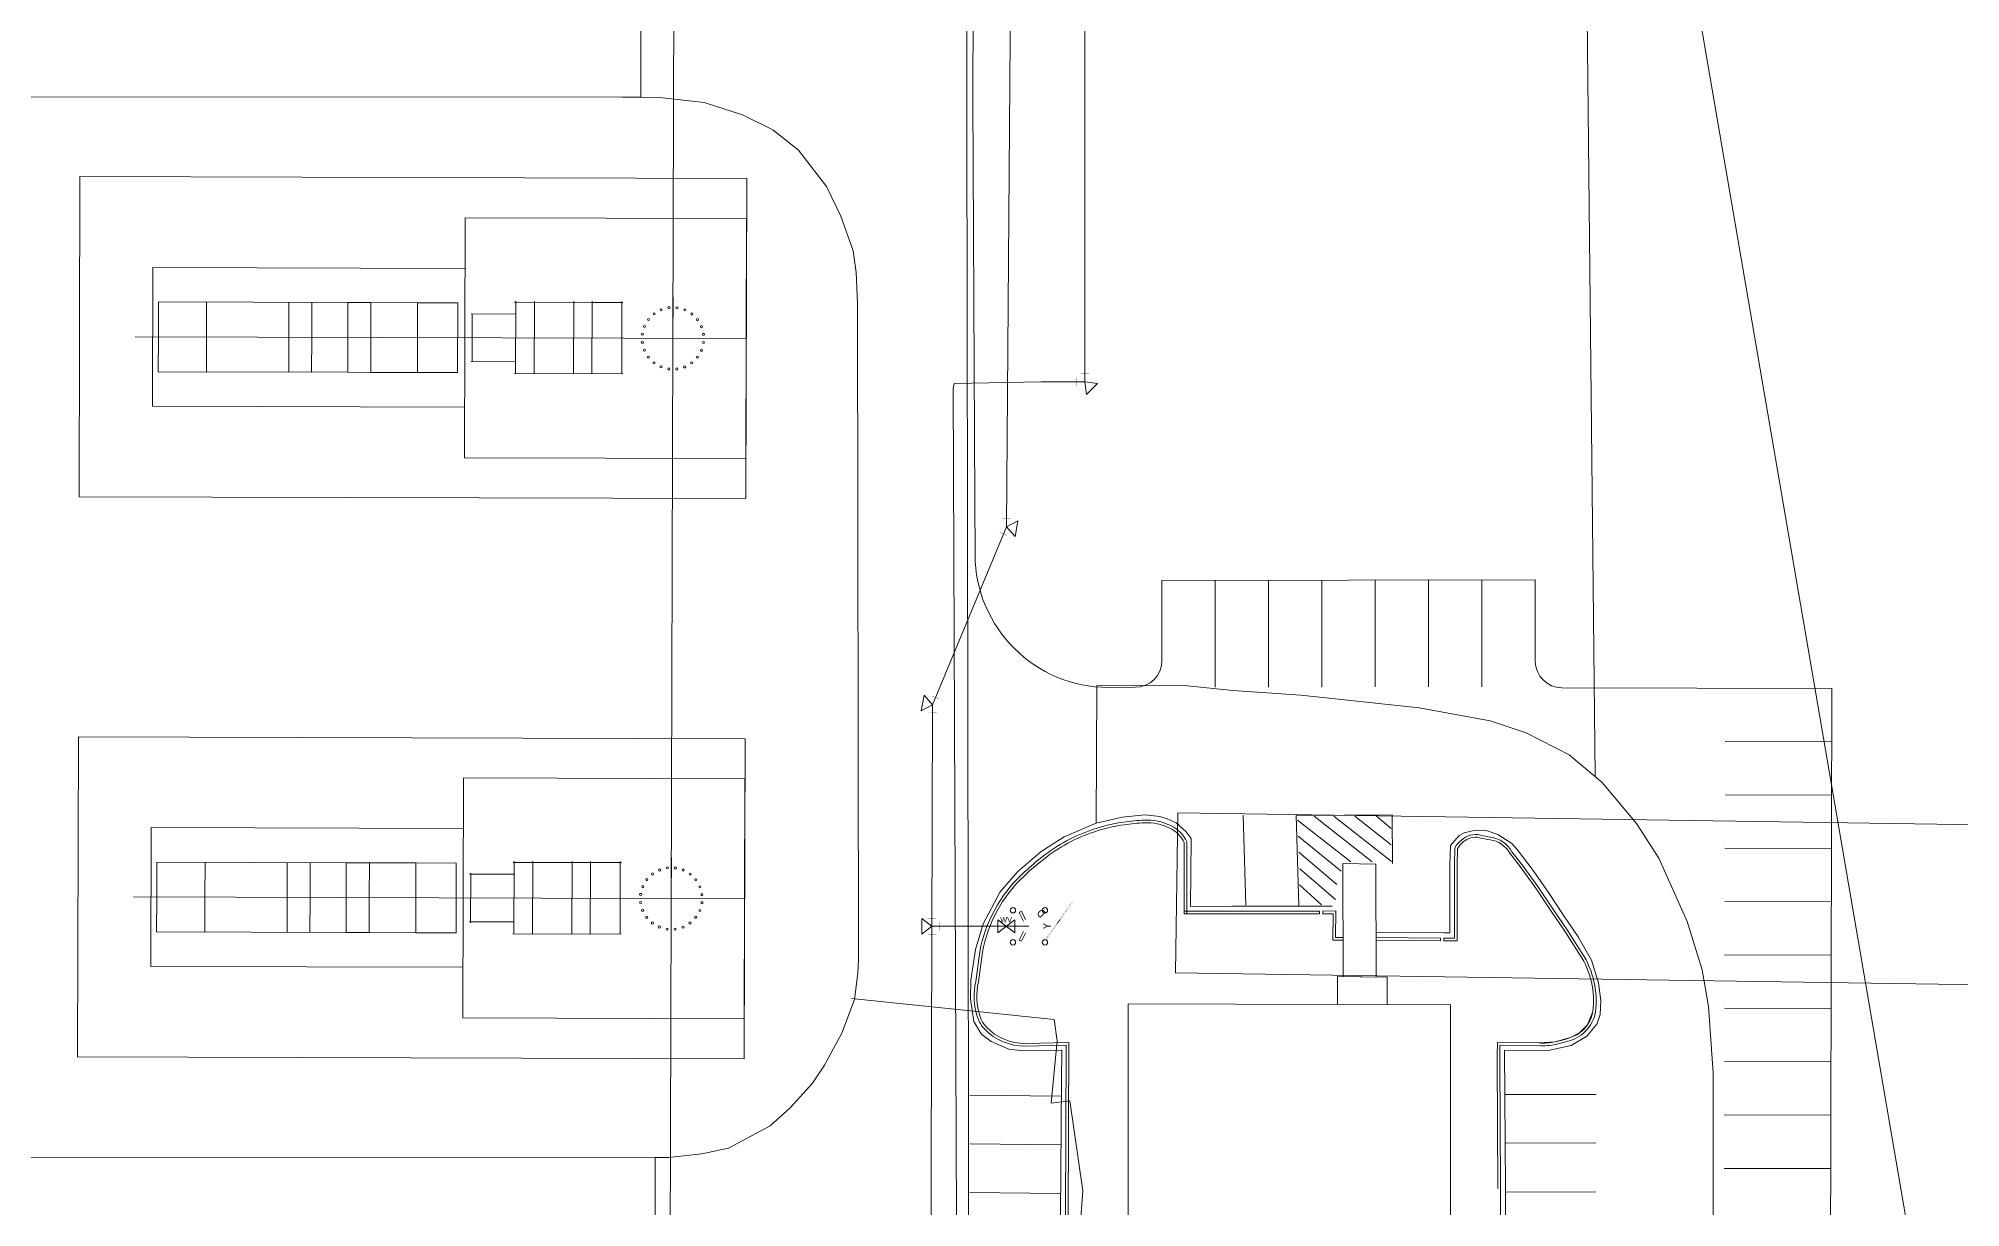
# Model space of a CAD drawing. Header units: feet. Extents: x 2383389 to 2386040, y 1992760 to 1995674.
# Drawn here: x 2384320.1 to 2384680.4, y 1994433 to 1994652.1 of the extents above; entities that cross this region are included whole.
import ezdxf
from ezdxf.enums import TextEntityAlignment as Align
from ezdxf.lldxf.tags import DXFTag

# ---------------------------------------------------------------- set-up
doc = ezdxf.new("R2010")
doc.units = ezdxf.units.FT
doc.header["$MEASUREMENT"] = 0
doc.layers.get('0').update_dxf_attribs({"lineweight": 15})
doc.layers.add('0 Construction Lines', color=8, linetype='Continuous', transparency=0.5)
doc.layers.add('0 Feature Lines', color=90, linetype='Continuous')
doc.layers.add('CJ-TOPO-CONC', color=50, linetype='Continuous')
for name, color, linetype, lineweight, true_color in [('C-ANNO-PATT-ASPH', 1, 'Continuous', 0, 0xff0000), ('C-PRKG-CURB-FACE', 2, 'Continuous', 0, 0xffff00), ('C-PRKG-STRP', 7, 'Continuous', 0, 0xadadad), ('C-SSWR-PIPE-12IN', 7, "UT-SWR12''", 0, 0x3f7f00), ('C-WATR-PIPE-02IN', 150, "UT-WATER2''", 0, 0x007fff), ('C-WATR-PIPE-10IN', 150, "UT-WATER10''", 0, 0x007fff), ('JM-ROAD', 5, 'Continuous', 0, 0x0000ff), ('V-BLDG', 1, 'DASHED8', 0, 0xff0000), ('V-BLDG-OVHD', 1, 'DASHED8', 0, 0xff0000), ('V-ESMT-UTIL', 1, 'DASHED8', 0, 0xff0000), ('V-PRKG-ASPH', 2, 'DASHED4', 0, 0xffff00), ('V-PRKG-CONC', 1, 'DASHED4', 0, 0xff0000), ('V-PRKG-CURB-BACK', 7, 'DASHED4', 0, 0xadadad), ('V-PRKG-CURB-FACE', 1, 'DASHED4', 0, 0xff0000), ('V-PRKG-CURB-GUTT', 7, 'DASHED4', 0, 0xadadad), ('V-PRKG-GRVL', 7, 'DASHED4', 0, 0xadadad), ('V-PRKG-STRP', 7, 'DASHED4', 0, 0xadadad), ('VG-NGAS-PIPE', 2, 'UT-GAS-X', 0, 0xffff00)]:
    doc.layers.add(name, color=color, linetype=linetype, lineweight=lineweight, true_color=true_color)
for name, color, linetype, lineweight in [('C-FIRE-PIPE-12IN', 140, "UT-FIRE12''", 0), ('C-FIRE-STRC', 140, 'Continuous', 0), ('VG-WATR-PIPE-10IN', 140, 'UT-WATR-X', 0)]:
    doc.layers.add(name, color=color, linetype=linetype, lineweight=lineweight)
doc.styles.add('_sys_ls_Arial Narrow', font='ARIALN.TTF', dxfattribs={"height": 1})
doc.styles.add('PFI_100', font='ARIALN.TTF', dxfattribs={"height": 0.03048})
tags = doc.linetypes.add('DASHED4', pattern=[0.1875, 0.125, -0.0625]).pattern_tags.tags
tags[6:7] = [DXFTag(74, 4), DXFTag(75, 0), DXFTag(340, '0'), DXFTag(46, 0.03937), DXFTag(50, 0.0), DXFTag(44, 0.0), DXFTag(45, 0.0)]
tags[4:5] = [DXFTag(74, 4), DXFTag(75, 0), DXFTag(340, '0'), DXFTag(46, 0.03937), DXFTag(50, 0.0), DXFTag(44, 0.0), DXFTag(45, 0.0)]
tags = doc.linetypes.add('DASHED8', pattern=[0.09375, 0.0625, -0.03125]).pattern_tags.tags
tags[6:7] = [DXFTag(74, 4), DXFTag(75, 0), DXFTag(340, '0'), DXFTag(46, 0.03937), DXFTag(50, 0.0), DXFTag(44, 0.0), DXFTag(45, 0.0)]
tags[4:5] = [DXFTag(74, 4), DXFTag(75, 0), DXFTag(340, '0'), DXFTag(46, 0.03937), DXFTag(50, 0.0), DXFTag(44, 0.0), DXFTag(45, 0.0)]
tags = doc.linetypes.add("UT-FIRE12''", pattern='A,1.25,-0.05,["12\'\'F",_sys_ls_Arial Narrow,S=0.1,R=0,X=-0.05,Y=-0.04],-0.2', length=1.5).pattern_tags.tags
tags[15:16] = [DXFTag(74, 4), DXFTag(75, 0), DXFTag(340, '0'), DXFTag(46, 0.03937), DXFTag(50, 0.0), DXFTag(44, 0.0), DXFTag(45, 0.0)]
tags[4:5] = [DXFTag(74, 4), DXFTag(75, 0), DXFTag(340, '0'), DXFTag(46, 0.03937), DXFTag(50, 0.0), DXFTag(44, 0.0), DXFTag(45, 0.0)]
tags = doc.linetypes.add('UT-GAS-X', pattern='A,0.125,-0.0625,0.125,-0.0625,0.125,-0.0625,0.125,-0.0625,0.125,-0.0625,["G",_sys_ls_Arial Narrow,S=0.1,R=0,X=0,Y=-0.04],-0.15', length=1.0875).pattern_tags.tags
tags[31:32] = [DXFTag(74, 4), DXFTag(75, 0), DXFTag(340, '0'), DXFTag(46, 0.03937), DXFTag(50, 0.0), DXFTag(44, 0.0), DXFTag(45, 0.0)]
tags[20:21] = [DXFTag(74, 4), DXFTag(75, 0), DXFTag(340, '0'), DXFTag(46, 0.03937), DXFTag(50, 0.0), DXFTag(44, 0.0), DXFTag(45, 0.0)]
tags[18:19] = [DXFTag(74, 4), DXFTag(75, 0), DXFTag(340, '0'), DXFTag(46, 0.03937), DXFTag(50, 0.0), DXFTag(44, 0.0), DXFTag(45, 0.0)]
tags[16:17] = [DXFTag(74, 4), DXFTag(75, 0), DXFTag(340, '0'), DXFTag(46, 0.03937), DXFTag(50, 0.0), DXFTag(44, 0.0), DXFTag(45, 0.0)]
tags[14:15] = [DXFTag(74, 4), DXFTag(75, 0), DXFTag(340, '0'), DXFTag(46, 0.03937), DXFTag(50, 0.0), DXFTag(44, 0.0), DXFTag(45, 0.0)]
tags[12:13] = [DXFTag(74, 4), DXFTag(75, 0), DXFTag(340, '0'), DXFTag(46, 0.03937), DXFTag(50, 0.0), DXFTag(44, 0.0), DXFTag(45, 0.0)]
tags[10:11] = [DXFTag(74, 4), DXFTag(75, 0), DXFTag(340, '0'), DXFTag(46, 0.03937), DXFTag(50, 0.0), DXFTag(44, 0.0), DXFTag(45, 0.0)]
tags[8:9] = [DXFTag(74, 4), DXFTag(75, 0), DXFTag(340, '0'), DXFTag(46, 0.03937), DXFTag(50, 0.0), DXFTag(44, 0.0), DXFTag(45, 0.0)]
tags[6:7] = [DXFTag(74, 4), DXFTag(75, 0), DXFTag(340, '0'), DXFTag(46, 0.03937), DXFTag(50, 0.0), DXFTag(44, 0.0), DXFTag(45, 0.0)]
tags[4:5] = [DXFTag(74, 4), DXFTag(75, 0), DXFTag(340, '0'), DXFTag(46, 0.03937), DXFTag(50, 0.0), DXFTag(44, 0.0), DXFTag(45, 0.0)]
tags = doc.linetypes.add("UT-SWR12''", pattern='A,1.25,-0.1,["12\'\' SS",_sys_ls_Arial Narrow,S=0.1,R=0,X=-0.09,Y=-0.04],-0.325', length=1.675).pattern_tags.tags
tags[15:16] = [DXFTag(74, 4), DXFTag(75, 0), DXFTag(340, '0'), DXFTag(46, 0.03937), DXFTag(50, 0.0), DXFTag(44, 0.0), DXFTag(45, 0.0)]
tags[4:5] = [DXFTag(74, 4), DXFTag(75, 0), DXFTag(340, '0'), DXFTag(46, 0.03937), DXFTag(50, 0.0), DXFTag(44, 0.0), DXFTag(45, 0.0)]
tags = doc.linetypes.add("UT-WATER10''", pattern='A,1.25,-0.05,["10\'\'W",_sys_ls_Arial Narrow,S=0.1,R=0,X=-0.025,Y=-0.04],-0.3', length=1.6).pattern_tags.tags
tags[15:16] = [DXFTag(74, 4), DXFTag(75, 0), DXFTag(340, '0'), DXFTag(46, 0.03937), DXFTag(50, 0.0), DXFTag(44, 0.0), DXFTag(45, 0.0)]
tags[4:5] = [DXFTag(74, 4), DXFTag(75, 0), DXFTag(340, '0'), DXFTag(46, 0.03937), DXFTag(50, 0.0), DXFTag(44, 0.0), DXFTag(45, 0.0)]
tags = doc.linetypes.add("UT-WATER2''", pattern='A,1.25,-0.05,["2\'\'W",_sys_ls_Arial Narrow,S=0.1,R=0,X=-0.025,Y=-0.04],-0.2', length=1.5).pattern_tags.tags
tags[15:16] = [DXFTag(74, 4), DXFTag(75, 0), DXFTag(340, '0'), DXFTag(46, 0.03937), DXFTag(50, 0.0), DXFTag(44, 0.0), DXFTag(45, 0.0)]
tags[4:5] = [DXFTag(74, 4), DXFTag(75, 0), DXFTag(340, '0'), DXFTag(46, 0.03937), DXFTag(50, 0.0), DXFTag(44, 0.0), DXFTag(45, 0.0)]
tags = doc.linetypes.add('UT-WATR-X', pattern='A,0.125,-0.0625,0.125,-0.0625,0.125,-0.0625,0.125,-0.0625,0.125,-0.0625,["W",_sys_ls_Arial Narrow,S=0.1,R=0,X=-0.01,Y=-0.04],-0.15', length=1.0875).pattern_tags.tags
tags[31:32] = [DXFTag(74, 4), DXFTag(75, 0), DXFTag(340, '0'), DXFTag(46, 0.03937), DXFTag(50, 0.0), DXFTag(44, 0.0), DXFTag(45, 0.0)]
tags[20:21] = [DXFTag(74, 4), DXFTag(75, 0), DXFTag(340, '0'), DXFTag(46, 0.03937), DXFTag(50, 0.0), DXFTag(44, 0.0), DXFTag(45, 0.0)]
tags[18:19] = [DXFTag(74, 4), DXFTag(75, 0), DXFTag(340, '0'), DXFTag(46, 0.03937), DXFTag(50, 0.0), DXFTag(44, 0.0), DXFTag(45, 0.0)]
tags[16:17] = [DXFTag(74, 4), DXFTag(75, 0), DXFTag(340, '0'), DXFTag(46, 0.03937), DXFTag(50, 0.0), DXFTag(44, 0.0), DXFTag(45, 0.0)]
tags[14:15] = [DXFTag(74, 4), DXFTag(75, 0), DXFTag(340, '0'), DXFTag(46, 0.03937), DXFTag(50, 0.0), DXFTag(44, 0.0), DXFTag(45, 0.0)]
tags[12:13] = [DXFTag(74, 4), DXFTag(75, 0), DXFTag(340, '0'), DXFTag(46, 0.03937), DXFTag(50, 0.0), DXFTag(44, 0.0), DXFTag(45, 0.0)]
tags[10:11] = [DXFTag(74, 4), DXFTag(75, 0), DXFTag(340, '0'), DXFTag(46, 0.03937), DXFTag(50, 0.0), DXFTag(44, 0.0), DXFTag(45, 0.0)]
tags[8:9] = [DXFTag(74, 4), DXFTag(75, 0), DXFTag(340, '0'), DXFTag(46, 0.03937), DXFTag(50, 0.0), DXFTag(44, 0.0), DXFTag(45, 0.0)]
tags[6:7] = [DXFTag(74, 4), DXFTag(75, 0), DXFTag(340, '0'), DXFTag(46, 0.03937), DXFTag(50, 0.0), DXFTag(44, 0.0), DXFTag(45, 0.0)]
tags[4:5] = [DXFTag(74, 4), DXFTag(75, 0), DXFTag(340, '0'), DXFTag(46, 0.03937), DXFTag(50, 0.0), DXFTag(44, 0.0), DXFTag(45, 0.0)]

# ---------------------------------------------------------------- blocks, each defined once
blk = doc.blocks.new('*U38')
at = {"lineweight": 5}
blk.add_circle((0, 0), 0.2, dxfattribs=at)
blk = doc.blocks.new('*U39')
at = {"color": 0, "linetype": 'ByBlock', "lineweight": -2, "transparency": 16777216}
for p, rotation in [((5093.57, 4998.47), 30), ((5094.97, 4999.05), 15), ((5097.96, 4999.05), 344.9999999999998), ((5099.36, 4998.47), 329.9999999999999), ((5090.87, 4994.96), 74.99999999999999), ((5091.45, 4996.35), 59.99999999999999), ((5092.37, 4997.55), 45.00000000000001), ((5100.56, 4997.55), 314.9999999999999), ((5101.48, 4996.35), 300.0000000000001), ((5102.06, 4994.96), 285), ((5090.67, 4993.46), 90), ((5090.87, 4991.96), 105), ((5102.06, 4991.96), 255), ((5102.25, 4993.46), 269.9999999999999), ((5091.45, 4990.56), 120), ((5092.37, 4989.37), 134.9999999999999), ((5093.57, 4988.45), 150), ((5094.97, 4987.87), 164.9999999999999), ((5096.46, 4987.67), 180), ((5097.96, 4987.87), 194.9999999999999), ((5099.36, 4988.45), 210), ((5100.56, 4989.37), 225), ((5101.48, 4990.56), 240)]:
    blk.add_blockref('*U38', p, dxfattribs=dict(at, rotation=rotation))
blk.add_blockref('*U38', (5096.46, 4999.25), dxfattribs=at)
blk = doc.blocks.new('*U40')
at = {"lineweight": 5}
blk.add_circle((0, 0), 0.2, dxfattribs=at)
blk = doc.blocks.new('*U41')
at = {"color": 0, "linetype": 'ByBlock', "lineweight": -2, "transparency": 16777216}
for p, rotation in [((5093.57, 4998.47), 30), ((5094.97, 4999.05), 15), ((5097.96, 4999.05), 344.9999999999998), ((5099.36, 4998.47), 329.9999999999999), ((5090.87, 4994.96), 74.99999999999999), ((5091.45, 4996.35), 59.99999999999999), ((5092.37, 4997.55), 45.00000000000001), ((5100.56, 4997.55), 314.9999999999999), ((5101.48, 4996.35), 300.0000000000001), ((5102.06, 4994.96), 285), ((5090.67, 4993.46), 90), ((5090.87, 4991.96), 105), ((5102.06, 4991.96), 255), ((5102.25, 4993.46), 269.9999999999999), ((5091.45, 4990.56), 120), ((5092.37, 4989.37), 134.9999999999999), ((5093.57, 4988.45), 150), ((5094.97, 4987.87), 164.9999999999999), ((5096.46, 4987.67), 180), ((5097.96, 4987.87), 194.9999999999999), ((5099.36, 4988.45), 210), ((5100.56, 4989.37), 225), ((5101.48, 4990.56), 240)]:
    blk.add_blockref('*U40', p, dxfattribs=dict(at, rotation=rotation))
blk.add_blockref('*U40', (5096.46, 4999.25), dxfattribs=at)

msp = doc.modelspace()

# ---------------------------------------------------------------- linework, layer by layer
at = {"color": 1, "lineweight": 5}
for p, q in [((2384400.059, 1994609.022), (2384399.979, 1994609.02223)), ((2384399.983, 1994583.023), (2384399.903, 1994583.02323)), ((2384399.761, 1994504.023), (2384399.681, 1994504.02323)), ((2384399.685, 1994478.023), (2384399.605, 1994478.02323))]:
    msp.add_line(p, q, dxfattribs=at)
at = {"lineweight": 5}
for p, q in [((2384439.02843, 1994595.90887, 289.0751), (2384439.05095, 1994603.63045, 289.0751)), ((2384342.58392, 1994602.73022, 289.0751), (2384342.56484, 1994596.19025, 289.0751)), ((2384342.58392, 1994602.73022, 289.0751), (2384378.09077, 1994602.62665, 289.0751)), ((2384351.61388, 1994602.70388, 289.0751), (2384351.5948, 1994596.16391, 289.0751)), ((2384367.02981, 1994602.65891, 289.0751), (2384367.01074, 1994596.11894, 289.0751)), ((2384371.32079, 1994602.6464, 289.0751), (2384371.30172, 1994596.10642, 289.0751)), ((2384378.09077, 1994602.62665, 289.0751), (2384378.07169, 1994596.08668, 289.0751)), ((2384378.09077, 1994602.62665, 289.0751), (2384382.42375, 1994602.61401, 289.0751)), ((2384382.42375, 1994602.61401, 289.0751), (2384382.40467, 1994596.07404, 289.0751)), ((2384382.42375, 1994602.61401, 289.0751), (2384391.15271, 1994602.58855, 289.0751)), ((2384391.15271, 1994602.58855, 289.0751), (2384391.13363, 1994596.04858, 289.0751)), ((2384391.15271, 1994602.58855, 289.0751), (2384398.70468, 1994602.56652, 289.0751)), ((2384398.66653, 1994589.48658, 289.0751), (2384398.70468, 1994602.56652, 289.0751)), ((2384401.21959, 1994600.47718, 289.0751), (2384409.54956, 1994600.45288, 289.0751)), ((2384401.41959, 1994600.47659, 289.0751), (2384401.39359, 1994591.56063, 289.0751)), ((2384409.35609, 1994602.69245, 289.0751), (2384429.665, 1994602.63322, 289.0751)), ((2384409.55609, 1994602.69187, 289.0751), (2384409.35609, 1994602.69245, 289.0751)), ((2384409.55609, 1994602.69187, 289.0751), (2384409.51702, 1994589.29793, 289.0751)), ((2384409.55609, 1994602.69187, 289.0751), (2384409.55667, 1994602.89187, 289.0751)), ((2384413.05007, 1994602.68168, 289.0751), (2384413.01101, 1994589.28774, 289.0751)), ((2384413.05007, 1994602.68168, 289.0751), (2384413.05066, 1994602.88168, 289.0751)), ((2384420.44504, 1994602.66011, 289.0751), (2384420.40598, 1994589.26617, 289.0751)), ((2384420.44504, 1994602.66011, 289.0751), (2384420.44563, 1994602.86011, 289.0751)), ((2384423.88203, 1994602.65008, 289.0751), (2384423.84296, 1994589.25614, 289.0751)), ((2384423.88203, 1994602.65008, 289.0751), (2384423.88261, 1994602.85008, 289.0751)), ((2384429.46501, 1994602.6338, 289.0751), (2384423.88203, 1994602.65008, 289.0751)), ((2384429.46501, 1994602.6338, 289.0751), (2384429.42594, 1994589.23986, 289.0751)), ((2384429.46501, 1994602.6338, 289.0751), (2384429.46559, 1994602.8338, 289.0751)), ((2384429.665, 1994602.63322, 289.0751), (2384429.46501, 1994602.6338, 289.0751)), ((2384338.22801, 1994596.2029, 289.0751), (2384452.77837, 1994595.86877, 289.0751)), ((2384342.56484, 1994596.19025, 289.0751), (2384342.54576, 1994589.65027, 289.0751)), ((2384351.5948, 1994596.16391, 289.0751), (2384351.57573, 1994589.62393, 289.0751)), ((2384367.01074, 1994596.11894, 289.0751), (2384366.99166, 1994589.57897, 289.0751)), ((2384371.30172, 1994596.10642, 289.0751), (2384371.28264, 1994589.56645, 289.0751)), ((2384378.07169, 1994596.08668, 289.0751), (2384378.05261, 1994589.54671, 289.0751)), ((2384382.40467, 1994596.07404, 289.0751), (2384382.38559, 1994589.53407, 289.0751)), ((2384391.13363, 1994596.04858, 289.0751), (2384391.11456, 1994589.50861, 289.0751)), ((2384439.02843, 1994595.90887, 289.0751), (2384439.00298, 1994587.18404, 289.0751)), ((2384342.54576, 1994589.65027, 289.0751), (2384378.05261, 1994589.54671, 289.0751)), ((2384378.05261, 1994589.54671, 289.0751), (2384382.38559, 1994589.53407, 289.0751)), ((2384382.38559, 1994589.53407, 289.0751), (2384391.11456, 1994589.50861, 289.0751)), ((2384391.11456, 1994589.50861, 289.0751), (2384398.66653, 1994589.48658, 289.0751)), ((2384401.19359, 1994591.56121, 289.0751), (2384409.52355, 1994591.53692, 289.0751)), ((2384409.31702, 1994589.29851, 289.0751), (2384429.62594, 1994589.23927, 289.0751)), ((2384342.27765, 1994497.73038, 289.02), (2384342.25857, 1994491.1904, 289.02)), ((2384342.27765, 1994497.73038, 289.02), (2384377.7845, 1994497.62681, 289.02)), ((2384351.30761, 1994497.70404, 289.02), (2384351.28853, 1994491.16406, 289.02)), ((2384366.72354, 1994497.65907, 289.02), (2384366.70447, 1994491.1191, 289.02)), ((2384371.01452, 1994497.64655, 289.02), (2384370.99545, 1994491.10658, 289.02)), ((2384377.7845, 1994497.62681, 289.02), (2384377.76542, 1994491.08683, 289.02)), ((2384377.7845, 1994497.62681, 289.02), (2384382.11748, 1994497.61417, 289.02)), ((2384382.11748, 1994497.61417, 289.02), (2384382.0984, 1994491.0742, 289.02)), ((2384382.11748, 1994497.61417, 289.02), (2384390.84644, 1994497.58871, 289.02)), ((2384390.84644, 1994497.58871, 289.02), (2384390.82736, 1994491.04873, 289.02)), ((2384390.84644, 1994497.58871, 289.02), (2384398.39841, 1994497.56668, 289.02)), ((2384398.36026, 1994484.48673, 289.02), (2384398.39841, 1994497.56668, 289.02)), ((2384400.91332, 1994495.47733, 289.02), (2384409.24329, 1994495.45304, 289.02)), ((2384401.11391, 1994495.67675, 289.02), (2384401.08673, 1994486.36079, 289.02)), ((2384409.04982, 1994497.69261, 289.02), (2384429.35873, 1994497.63337, 289.02)), ((2384409.24982, 1994497.69203, 289.02), (2384409.04982, 1994497.69261, 289.02)), ((2384409.24982, 1994497.69203, 289.02), (2384409.21075, 1994484.29808, 289.02)), ((2384409.24982, 1994497.69203, 289.02), (2384409.2504, 1994497.89203, 289.02)), ((2384412.7438, 1994497.68184, 289.02), (2384412.70474, 1994484.28789, 289.02)), ((2384412.7438, 1994497.68184, 289.02), (2384412.74439, 1994497.88184, 289.02)), ((2384420.13877, 1994497.66027, 289.02), (2384420.09971, 1994484.26632, 289.02)), ((2384420.13877, 1994497.66027, 289.02), (2384420.13936, 1994497.86027, 289.02)), ((2384423.57576, 1994497.65024, 289.02), (2384423.53669, 1994484.2563, 289.02)), ((2384423.57576, 1994497.65024, 289.02), (2384423.57634, 1994497.85024, 289.02)), ((2384429.15874, 1994497.63396, 289.02), (2384423.57576, 1994497.65024, 289.02)), ((2384429.15874, 1994497.63396, 289.02), (2384429.11967, 1994484.24001, 289.02)), ((2384429.15874, 1994497.63396, 289.02), (2384429.15932, 1994497.83396, 289.02)), ((2384429.35873, 1994497.63337, 289.02), (2384429.15874, 1994497.63396, 289.02)), ((2384438.72216, 1994490.90903, 289.02), (2384438.74468, 1994498.63061, 289.02)), ((2384337.92174, 1994491.20305, 289.02), (2384452.4721, 1994490.86893, 289.02)), ((2384342.25857, 1994491.1904, 289.02), (2384342.23949, 1994484.65043, 289.02)), ((2384351.28853, 1994491.16406, 289.02), (2384351.26946, 1994484.62409, 289.02)), ((2384366.70447, 1994491.1191, 289.02), (2384366.68539, 1994484.57913, 289.02)), ((2384370.99545, 1994491.10658, 289.02), (2384370.97637, 1994484.56661, 289.02)), ((2384377.76542, 1994491.08683, 289.02), (2384377.74634, 1994484.54686, 289.02)), ((2384382.0984, 1994491.0742, 289.02), (2384382.07932, 1994484.53422, 289.02)), ((2384390.82736, 1994491.04873, 289.02), (2384390.80829, 1994484.50876, 289.02)), ((2384438.72216, 1994490.90903, 289.02), (2384438.69671, 1994482.1842, 289.02)), ((2384342.23949, 1994484.65043, 289.02), (2384377.74634, 1994484.54686, 289.02)), ((2384400.88732, 1994486.56137, 289.02), (2384409.21728, 1994486.53707, 289.02)), ((2384377.74634, 1994484.54686, 289.02), (2384382.07932, 1994484.53422, 289.02)), ((2384382.07932, 1994484.53422, 289.02), (2384390.80829, 1994484.50876, 289.02)), ((2384390.80829, 1994484.50876, 289.02), (2384398.36026, 1994484.48673, 289.02)), ((2384409.01075, 1994484.29867, 289.02), (2384429.31967, 1994484.23943, 289.02))]:
    msp.add_line(p, q, dxfattribs=at)
at = {"layer": '0 Construction Lines', "color": 6, "lineweight": 5}
msp.add_line((2384439.73259, 1994837.31766, 289.03747), (2384437.36796, 1994026.64218, 289.17292), dxfattribs=at)
at = {"layer": '0 Feature Lines', "lineweight": 5}
for points, elevation in [([(2384400.09423, 1994618.52254), (2384452.844, 1994618.36867), (2384452.71274, 1994573.36886), (2384399.96297, 1994573.52273)], 289.0751), ([(2384399.78796, 1994513.52269), (2384452.53773, 1994513.36883), (2384452.40647, 1994468.36902), (2384399.6567, 1994468.52289)], 289.02)]:
    msp.add_lwpolyline(points, close=True, dxfattribs=dict(at, elevation=elevation))
for points, elevation in [([(2384399.90668, 1994583.02293), (2384341.44893, 1994583.19345), (2384341.52476, 1994609.19333), (2384399.98252, 1994609.02282)], 289.0751), ([(2384399.60041, 1994478.02309), (2384341.14266, 1994478.1936), (2384341.21849, 1994504.19349), (2384399.67625, 1994504.02298)], 289.02)]:
    msp.add_lwpolyline(points, dxfattribs=dict(at, elevation=elevation))
at = {"layer": 'C-ANNO-PATT-ASPH', "flags": 128}
for points in [[(2384433.0409, 1994641.0912), (2384433.00583, 1994662.37124)], [(2384518.3818, 1994505.0117), (2384518.52834, 1994530.81063)], [(2384435.6745, 1994421.1106), (2384435.66919, 1994442.34026)]]:
    msp.add_lwpolyline(points, dxfattribs=at)
at = {"layer": 'C-FIRE-PIPE-12IN'}
msp.add_lwpolyline([(2384803.2604, 1993921.86638), (2384485.95768, 1993922.79192), (2384487.72076, 1994527.23001), (2384501.53667, 1994560.58457), (2384504.95157, 1995009.85291), (2384471.707, 1995083.419)], dxfattribs=at)
at = {"layer": 'C-FIRE-PIPE-12IN', "const_width": 0.06096, "flags": 128}
for points in [[(2384502.30215, 1994562.0761), (2384500.80216, 1994562.08324)], [(2384500.98506, 1994559.25248), (2384501.55285, 1994560.62363)], [(2384501.55215, 1994562.07967), (2384501.54509, 1994560.59563)], [(2384500.29212, 1994559.53943), (2384501.678, 1994558.96554)], [(2384488.98518, 1994528.28539), (2384487.59931, 1994528.85928)], [(2384488.29224, 1994528.57233), (2384487.72445, 1994527.20118)], [(2384486.97516, 1994525.74871), (2384488.47514, 1994525.74158)], [(2384487.72515, 1994525.74514), (2384487.73221, 1994527.22919)], [(2384488.34907, 1994487.18284), (2384486.84907, 1994487.1823)], [(2384487.59907, 1994487.18257), (2384487.59962, 1994485.69851)], [(2384489.08368, 1994485.69905), (2384487.59962, 1994485.69851)], [(2384487.60016, 1994484.21444), (2384487.59962, 1994485.69851)], [(2384489.08395, 1994484.94905), (2384489.08341, 1994486.44905)], [(2384486.85016, 1994484.21417), (2384488.35016, 1994484.21472)]]:
    msp.add_lwpolyline(points, dxfattribs=at)
at = {"layer": 'C-FIRE-PIPE-12IN', "flags": 128}
for points in [[(2384503.17567, 1994558.78725), (2384501.55654, 1994560.59481), (2384503.71378, 1994561.70619), (2384503.17567, 1994558.78725)], [(2384486.10163, 1994529.03756), (2384487.72076, 1994527.23001), (2384485.56352, 1994526.11862), (2384486.10163, 1994529.03756)], [(2384485.67907, 1994487.18187), (2384487.59962, 1994485.69851), (2384485.68016, 1994484.21374), (2384485.67907, 1994487.18187)], [(2384505.78141, 1994485.69851), (2384487.59962, 1994485.69851)]]:
    msp.add_lwpolyline(points, dxfattribs=at)
at = {"layer": 'C-FIRE-STRC', "linetype": 'ByBlock', "lineweight": 0}
for p, q in [((2384504.37516, 1994488.51101), (2384503.95589, 1994488.30138)), ((2384503.95589, 1994488.30138), (2384504.7691, 1994486.67496)), ((2384505.15251, 1994486.9563), (2384504.37516, 1994488.51101)), ((2384503.10162, 1994486.93119), (2384499.91207, 1994484.46583)), ((2384499.91207, 1994486.93119), (2384503.10162, 1994484.46583)), ((2384499.91207, 1994484.46583), (2384499.91207, 1994486.93119)), ((2384503.10162, 1994484.46583), (2384503.10162, 1994486.93119)), ((2384504.76933, 1994484.72252), (2384503.95589, 1994483.09564)), ((2384504.37516, 1994482.88601), (2384503.95589, 1994483.09564)), ((2384505.15251, 1994484.44072), (2384504.37516, 1994482.88601))]:
    msp.add_line(p, q, dxfattribs=at)
at = {"layer": 'C-FIRE-STRC'}
for centre in [(2384502.78141, 1994488.69851), (2384508.78141, 1994488.69851), (2384502.78141, 1994482.69851), (2384508.78141, 1994482.69851)]:
    msp.add_circle(centre, 0.5, dxfattribs=at)
at = {"layer": 'C-PRKG-CURB-FACE'}
msp.add_lwpolyline([(2384424.5563, 1995155.851), (2384475.23973, 1995075.26481, -0.071970327), (2384482.211, 1995059.55855), (2384495.76574, 1995011.33995), (2384500.02589, 1994984.31753), (2384502.29927, 1994925.59271), (2384495.22583, 1994848.74472), (2384495.1665, 1994822.4202), (2384494.3094, 1994785.3813), (2384494.0966, 1994773.9606), (2384494.9308, 1994745.8223), (2384495.2743, 1994711.3513), (2384495.3804, 1994675.5967), (2384495.2833, 1994640.7813), (2384495.6215, 1994565.4589)], format="xyb", dxfattribs=at)
msp.add_lwpolyline([(2384435.66919, 1994442.34026), (2384438.2395, 1994442.3409), (2384444.4715, 1994443.0255), (2384449.4268, 1994444.136), (2384457.2463, 1994448.308), (2384460.9855, 1994451.67), (2384465.1767, 1994456.3196), (2384467.4264, 1994459.7012), (2384470.7204, 1994465.6808), (2384473.0618, 1994471.9621), (2384473.6698, 1994476.891), (2384473.7898, 1994479.403), (2384473.6571, 1994602.5211), (2384473.3987, 1994608.2258), (2384472.8173, 1994612.3337), (2384470.5304, 1994618.7887), (2384467.8438, 1994624.3793), (2384462.5836, 1994631.1779), (2384457.769, 1994634.9848), (2384452.0766, 1994637.7801), (2384444.8679, 1994640.0962), (2384436.4989, 1994641.0779), (2384433.0409, 1994641.0912)], dxfattribs=at)
at = {"layer": 'C-PRKG-CURB-FACE', "flags": 128}
msp.add_lwpolyline([(2384495.6215, 1994565.4589), (2384495.66677, 1994555.37579, 0.413378108), (2384520.70744, 1994530.48807), (2384525.70743, 1994530.49625, 0.414213562), (2384530.69924, 1994535.50443), (2384530.67469, 1994550.50441), (2384600.6746, 1994550.61898), (2384600.69951, 1994535.39834, 0.41305324), (2384605.68787, 1994530.40654), (2384656.32128, 1994530.28874), (2384655.87925, 1994340.28926)], format="xyb", dxfattribs=at)
at = {"layer": 'C-PRKG-STRP', "flags": 128}
for points in [[(2384540.70741, 1994530.5208), (2384540.67468, 1994550.52078)], [(2384550.7074, 1994530.53717), (2384550.67467, 1994550.53715)], [(2384560.70739, 1994530.55354), (2384560.67465, 1994550.55351)], [(2384570.70737, 1994530.56991), (2384570.67464, 1994550.56988)], [(2384580.70736, 1994530.58627), (2384580.67463, 1994550.58625)], [(2384590.70735, 1994530.60264), (2384590.67461, 1994550.60262)], [(2384636.29807, 1994520.3353), (2384656.29802, 1994520.28877)], [(2384636.27481, 1994510.33533), (2384656.27475, 1994510.2888)], [(2384636.25154, 1994500.33536), (2384656.25149, 1994500.28883)], [(2384636.22828, 1994490.33538), (2384656.22822, 1994490.28885)], [(2384636.20501, 1994480.33541), (2384656.20496, 1994480.28888)], [(2384636.18175, 1994470.33544), (2384656.18169, 1994470.28891)], [(2384636.15848, 1994460.33546), (2384656.15843, 1994460.28893)], [(2384636.13522, 1994450.33549), (2384656.13516, 1994450.28896)], [(2384636.11195, 1994440.33552), (2384656.1119, 1994440.28899)]]:
    msp.add_lwpolyline(points, dxfattribs=at)
at = {"layer": 'C-SSWR-PIPE-12IN', "color": 76, "linetype": "UT-SWR12''", "lineweight": 0, "true_color": 0x3f7f00}
msp.add_lwpolyline([(2384671.89096, 1994125.1784), (2384671.95828, 1994420.52975), (2384609.06986, 1994787.16502), (2384407.98472, 1994996.02338), (2384343.845, 1995328.463)], dxfattribs=at)
at = {"layer": 'C-WATR-PIPE-02IN', "flags": 128}
msp.add_lwpolyline([(2384524.37957, 1994411.61604), (2384494.51384, 1994411.60512), (2384493.78141, 1994863.17094)], dxfattribs=at)
at = {"layer": 'C-WATR-PIPE-10IN', "flags": 128}
for points in [[(2384508.04176, 1994587.77513), (2384516.24762, 1994587.77513), (2384516.24762, 1995018.38444), (2384486.44681, 1995090.24073), (2384469.25986, 1995107.41261)], [(2384516.53757, 1994585.36583), (2384516.24762, 1994587.77513), (2384518.65224, 1994587.44859), (2384516.53757, 1994585.36583)]]:
    msp.add_lwpolyline(points, dxfattribs=at)
at = {"layer": 'C-WATR-PIPE-10IN', "const_width": 0.06096, "flags": 128}
for points in [[(2384517.00888, 1994589.25345), (2384515.50892, 1994589.26486)], [(2384516.2589, 1994589.25915), (2384516.24762, 1994587.77513)], [(2384514.7693, 1994588.53639), (2384514.7579, 1994587.03644)], [(2384514.7636, 1994587.78641), (2384516.24762, 1994587.77513)]]:
    msp.add_lwpolyline(points, dxfattribs=at)
at = {"layer": 'CJ-TOPO-CONC', "color": 150, "lineweight": 5}
for points, elevation in [([(2384327.86641, 1994626.23325), (2384452.86588, 1994625.86864), (2384452.69087, 1994565.8689), (2384327.6914, 1994566.2335)], 289.0751), ([(2384327.56014, 1994521.2334), (2384452.55961, 1994520.8688), (2384452.3846, 1994460.86905), (2384327.38513, 1994461.23366)], 289.02)]:
    msp.add_lwpolyline(points, close=True, dxfattribs=dict(at, elevation=elevation))
at = {"layer": 'JM-ROAD'}
msp.add_lwpolyline([(2384424.5563, 1995155.851), (2384475.23973, 1995075.26481, -0.071970327), (2384482.211, 1995059.55855), (2384495.76574, 1995011.33995), (2384500.02589, 1994984.31753), (2384502.29927, 1994925.59271), (2384495.22583, 1994848.74472), (2384495.1665, 1994822.4202), (2384494.3094, 1994785.3813), (2384494.0966, 1994773.9606), (2384494.9308, 1994745.8223), (2384495.2743, 1994711.3513), (2384495.3804, 1994675.5967), (2384495.2833, 1994640.7813), (2384495.6215, 1994565.4589)], format="xyb", dxfattribs=at)
for points in [[(2384436.4989, 1994641.0779), (2384429.5829, 1994641.1045), (2384080.6025, 1994641.2215), (2384072.5958, 1994639.7573), (2384065.1478, 1994636.5626), (2384058.817, 1994632.4894), (2384053.3639, 1994626.2865), (2384049.572, 1994620.023), (2384047.0032, 1994613.6337), (2384045.6326, 1994603.7008), (2384045.2845, 1994485.7196), (2384046.0293, 1994474.5384), (2384048.0775, 1994465.5002), (2384052.7318, 1994457.2075), (2384060.366, 1994450.0794), (2384068.7451, 1994445.141), (2384076.2396, 1994442.2525), (2384435.66919, 1994442.34026)], [(2384435.66919, 1994442.34026), (2384438.2395, 1994442.3409), (2384444.4715, 1994443.0255), (2384449.4268, 1994444.136), (2384457.2463, 1994448.308), (2384460.9855, 1994451.67), (2384465.1767, 1994456.3196), (2384467.4264, 1994459.7012), (2384470.7204, 1994465.6808), (2384473.0618, 1994471.9621), (2384473.6698, 1994476.891), (2384473.7898, 1994479.403), (2384473.6571, 1994602.5211), (2384473.3987, 1994608.2258), (2384472.8173, 1994612.3337), (2384470.5304, 1994618.7887), (2384467.8438, 1994624.3793), (2384462.5836, 1994631.1779), (2384457.769, 1994634.9848), (2384452.0766, 1994637.7801), (2384444.8679, 1994640.0962), (2384436.4989, 1994641.0779)], [(2384633.9871, 1994356.8846), (2384634.0834, 1994458.2229), (2384633.1919, 1994470.6964), (2384632.0216, 1994477.5648), (2384629.197, 1994486.5828), (2384623.8783, 1994498.5047), (2384619.7022, 1994505.0003), (2384613.2537, 1994512.6455), (2384607.0854, 1994517.8433), (2384598.981, 1994521.9697), (2384592.2171, 1994524.2211), (2384578.9211, 1994526.6589), (2384556.7666, 1994529.0453), (2384544.0112, 1994529.8865), (2384534.8479, 1994530.8601), (2384523.763, 1994530.7809), (2384518.52834, 1994530.81063)]]:
    msp.add_lwpolyline(points, dxfattribs=at)
at = {"layer": 'JM-ROAD', "flags": 128}
msp.add_lwpolyline([(2384495.6215, 1994565.4589), (2384495.66677, 1994555.37579, 0.413378108), (2384520.70744, 1994530.48807), (2384525.70743, 1994530.49625, 0.414213562), (2384530.69924, 1994535.50443), (2384530.67469, 1994550.50441), (2384600.6746, 1994550.61898), (2384600.69951, 1994535.39834, 0.41305324), (2384605.68787, 1994530.40654), (2384656.32128, 1994530.28874), (2384655.87925, 1994340.28926)], format="xyb", dxfattribs=at)
at = {"layer": 'V-BLDG', "flags": 128}
msp.add_lwpolyline([(2384524.3906, 1994381.4587), (2384524.3578, 1994471.1433), (2384584.7981, 1994470.9659), (2384584.7503, 1994381.4878), (2384524.3906, 1994381.4587)], dxfattribs=at)
at = {"layer": 'V-BLDG-OVHD'}
for p, q in [((2384563.6273, 1994476.3154), (2384563.61178, 1994471.02808)), ((2384563.6273, 1994476.3154), (2384572.954, 1994476.148)), ((2384572.954, 1994476.148), (2384572.93889, 1994471.00071))]:
    msp.add_line(p, q, dxfattribs=at)
at = {"layer": 'V-ESMT-UTIL', "ltscale": 0.5, "flags": 128}
msp.add_lwpolyline([(2384648.233, 1995337.3455), (2384756.53504, 1995006.87785), (2384756.16988, 1994473.64143), (2384533.24097, 1994476.97428), (2384533.68943, 1994506.97092), (2384726.19072, 1994504.09297), (2384726.53176, 1995002.09735), (2384616.80485, 1995336.91279)], dxfattribs=at)
at = {"layer": 'V-PRKG-ASPH'}
for points in [[(2384433.0409, 1994641.0912), (2384429.5829, 1994641.1045), (2384080.6025, 1994641.2215), (2384072.5958, 1994639.7573), (2384065.1478, 1994636.5626), (2384058.817, 1994632.4894), (2384053.3639, 1994626.2865), (2384049.572, 1994620.023), (2384047.0032, 1994613.6337), (2384045.6326, 1994603.7008), (2384045.2845, 1994485.7196), (2384046.0293, 1994474.5384), (2384048.0775, 1994465.5002), (2384052.7318, 1994457.2075), (2384060.366, 1994450.0794), (2384068.7451, 1994445.141), (2384076.2396, 1994442.2525), (2384435.66919, 1994442.34026)], [(2384633.9871, 1994356.8846), (2384634.0834, 1994458.2229), (2384633.1919, 1994470.6964), (2384632.0216, 1994477.5648), (2384629.197, 1994486.5828), (2384623.8783, 1994498.5047), (2384619.7022, 1994505.0003), (2384613.2537, 1994512.6455), (2384607.0854, 1994517.8433), (2384598.981, 1994521.9697), (2384592.2171, 1994524.2211), (2384578.9211, 1994526.6589), (2384556.7666, 1994529.0453), (2384544.0112, 1994529.8865), (2384534.8479, 1994530.8601), (2384523.763, 1994530.7809), (2384518.52834, 1994530.81063)]]:
    msp.add_lwpolyline(points, dxfattribs=at)
at = {"layer": 'V-PRKG-CONC'}
for p, q in [((2384564.6389, 1994497.48796), (2384564.67801, 1994476.29654)), ((2384564.6389, 1994497.48796), (2384570.82291, 1994497.36905)), ((2384570.82291, 1994497.36905), (2384570.862, 1994476.18555)), ((2384570.862, 1994476.18555), (2384564.67801, 1994476.29654))]:
    msp.add_line(p, q, dxfattribs=at)
at = {"layer": 'V-PRKG-CURB-BACK'}
msp.add_lwpolyline([(2384513.1379, 1994431.5877), (2384513.2454, 1994463.9255), (2384505.0608, 1994463.7653, -0.209384127), (2384497.8018, 1994466.8092, -0.111061796), (2384496.6076, 1994468.8027, -0.13658855), (2384496.3033, 1994475.2718), (2384497.0544, 1994480.8647, -0.157789698), (2384504.786, 1994495.0621, -0.027888615), (2384509.0441, 1994498.6732, -0.086994187), (2384518.7301, 1994503.6428, -0.038898817), (2384523.6083, 1994504.7477, -0.026727663), (2384527.4778, 1994505.1029, -0.05916163), (2384529.8027, 1994504.9163, -0.081691913), (2384532.6758, 1994503.8306, -0.154780163), (2384534.861, 1994501.4343), (2384534.861, 1994488.0132), (2384555.8303, 1994488.0132), (2384560.2418, 1994488.0225), (2384560.24075, 1994488.5225), (2384555.82925, 1994488.5132)], format="xyb", dxfattribs=at)
at = {"layer": 'V-PRKG-CURB-BACK', "flags": 128}
for points in [[(2384562.74418, 1994483.6212), (2384562.75245, 1994483.62121)], [(2384563.24505, 1994483.11385), (2384563.24517, 1994483.12212)]]:
    msp.add_lwpolyline(points, dxfattribs=at)
at = {"layer": 'V-PRKG-CURB-BACK'}
msp.add_lwpolyline([(2384611.5013, 1994469.7421), (2384610.4934, 1994467.2449), (2384608.9843, 1994465.7075), (2384607.33, 1994464.852), (2384604.4625, 1994464.0602), (2384601.3781, 1994463.8412), (2384593.5961, 1994463.9148), (2384593.5389, 1994461.4869)], dxfattribs=at)
at = {"layer": 'V-PRKG-CURB-FACE'}
for points in [[(2384512.6379, 1994431.58832), (2384512.7437, 1994463.41559), (2384505.06964, 1994463.26538, -0.209408632), (2384497.4397, 1994466.4644, -0.111061796), (2384496.13275, 1994468.64613, -0.136122879), (2384495.81075, 1994475.36068), (2384496.56058, 1994480.94412, -0.157915254), (2384504.44186, 1994495.42482, -0.027888615), (2384508.74246, 1994499.07197, -0.086994187), (2384518.5821, 1994504.12039, -0.038898817), (2384523.53606, 1994505.24245, -0.026727663), (2384527.45876, 1994505.60254, -0.05916163), (2384529.90119, 1994505.4065, -0.081691913), (2384532.92611, 1994504.26343, -0.154780163), (2384535.31502, 1994501.64375), (2384535.361, 1994501.4343), (2384535.361, 1994488.0132)], [(2384594.11264, 1994380.45328), (2384594.1954, 1994436.57326), (2384594.02932, 1994460.69329), (2384594.03883, 1994461.47798), (2384594.08435, 1994463.41016), (2384601.36011, 1994463.34135, 0.066793797), (2384604.5642, 1994463.57065, 0.032302098), (2384607.49391, 1994464.37963, 0.071755703), (2384609.27503, 1994465.30071, 0.199250543), (2384611.99637, 1994469.67119, 0.173480563), (2384609.50876, 1994480.6365), (2384606.81719, 1994484.86705), (2384603.99875, 1994489.00713), (2384601.1878, 1994493.15091), (2384598.26273, 1994497.22869), (2384596.32416, 1994499.67932, 0.237972599), (2384592.29502, 1994502.42195, -0.03245454), (2384590.40522, 1994502.79577, 0.140041439), (2384588.51187, 1994502.7615, 0.196131381), (2384585.63506, 1994500.41739), (2384585.55702, 1994497.19264), (2384585.5372, 1994492.18554), (2384585.57389, 1994483.4852), (2384583.5434, 1994483.4852), (2384583.5434, 1994482.9852), (2384586.076, 1994482.9852), (2384586.0372, 1994492.1856), (2384586.057, 1994497.1856), (2384586.1319, 1994500.2807, -0.189189948), (2384588.6579, 1994502.2833, -0.140041439), (2384590.2766, 1994502.3126, 0.03245454), (2384592.23, 1994501.9262, -0.240122774), (2384595.906, 1994499.402), (2384597.8633, 1994496.9277), (2384600.7777, 1994492.8648), (2384603.5852, 1994488.7261), (2384606.3995, 1994484.5921), (2384609.0869, 1994480.3681, -0.1733071), (2384611.5013, 1994469.7421, -0.198805125), (2384608.9843, 1994465.7075, -0.071755703), (2384607.33, 1994464.852, -0.032302098), (2384604.4625, 1994464.0602, -0.067075479), (2384601.3781, 1994463.8412), (2384593.5961, 1994463.9148), (2384593.5389, 1994461.4869), (2384593.5293, 1994460.6946), (2384593.6954, 1994436.5719)]]:
    msp.add_lwpolyline(points, format="xyb", dxfattribs=at)
at = {"layer": 'V-PRKG-CURB-FACE', "flags": 128}
for points in [[(2384555.8303, 1994488.5132), (2384534.861, 1994488.5132)], [(2384570.8536, 1994483.58962), (2384582.90726, 1994483.48516), (2384582.90292, 1994482.98518), (2384570.84926, 1994483.08964)]]:
    msp.add_lwpolyline(points, dxfattribs=at)
at = {"layer": 'V-PRKG-CURB-FACE'}
msp.add_lwpolyline([(2384564.66449, 1994483.62474), (2384563.25252, 1994483.62214), (2384563.32538, 1994488.57612), (2384560.84569, 1994488.55027), (2384560.8509, 1994488.0503), (2384562.8179, 1994488.0708), (2384562.7451, 1994483.1212), (2384564.66541, 1994483.12474)], dxfattribs=at)
at = {"layer": 'V-PRKG-CURB-GUTT'}
for points in [[(2384511.7056, 1994431.5821), (2384511.8616, 1994456.5829), (2384511.9172, 1994462.4606), (2384504.7327, 1994462.3557), (2384502.013, 1994462.6958), (2384498.6723, 1994464.0987), (2384496.9709, 1994465.414), (2384496.6178, 1994465.8499), (2384495.4236, 1994467.8435), (2384494.7944, 1994472.0998), (2384494.868, 1994475.5809), (2384495.73, 1994481.3559), (2384497.1946, 1994486.1455), (2384500.3987, 1994492.1713), (2384503.6841, 1994495.9458), (2384508.0964, 1994499.7206), (2384512.369, 1994502.4508), (2384518.3818, 1994505.0117), (2384523.2463, 1994506.1705), (2384527.5658, 1994506.5888), (2384530.3073, 1994506.265), (2384531.7097, 1994505.8257), (2384532.272, 1994505.6153), (2384533.3906, 1994505.1054), (2384535.234, 1994503.3917), (2384536.1604, 1994502.1779), (2384536.04089, 1994489.38613), (2384543.8226, 1994489.4503), (2384555.8303, 1994489.4967), (2384560.8509, 1994489.4781), (2384562.626, 1994489.4781)], [(2384595.1047, 1994416.3694), (2384595.1339, 1994436.5931), (2384594.9556, 1994462.4937), (2384603.1479, 1994462.4489), (2384607.4441, 1994463.38), (2384610.3917, 1994465.0964), (2384612.2296, 1994467.3702), (2384612.8437, 1994469.1428), (2384613.021, 1994471.7867), (2384612.5412, 1994475.1079), (2384611.2127, 1994479.3466), (2384608.7665, 1994483.7418), (2384605.9561, 1994487.8786), (2384603.1538, 1994492.021), (2384600.3275, 1994496.1464), (2384597.2852, 1994500.1184), (2384596.2977, 1994501.2551), (2384593.7096, 1994502.9025), (2384591.6864, 1994503.5749), (2384589.4775, 1994503.7437), (2384587.3702, 1994503.2266), (2384586.4573, 1994502.7191), (2384584.832, 1994500.8424), (2384584.6983, 1994497.191), (2384584.6785, 1994492.191), (2384584.7111, 1994484.4648), (2384583.5434, 1994484.4648), (2384570.84643, 1994484.62343)]]:
    msp.add_lwpolyline(points, dxfattribs=at)
at = {"layer": 'V-PRKG-GRVL'}
msp.add_lwpolyline([(2384502.15169, 1994929.4051), (2384536.4221, 1994918.1824), (2384607.7009, 1994917.6117), (2384611.93947, 1994513.75296)], dxfattribs=at)
at = {"layer": 'V-PRKG-STRP'}
for p, q in [((2384546.439, 1994489.6547), (2384545.9174, 1994506.5293)), ((2384559.2743, 1994506.3216), (2384570.1275, 1994497.7569)), ((2384573.7646, 1994497.8614), (2384562.934, 1994506.3513)), ((2384566.8418, 1994506.3335), (2384573.6788, 1994500.9691)), ((2384573.6788, 1994504.0476), (2384570.8617, 1994506.4097)), ((2384556.1413, 1994505.5803), (2384566.1168, 1994497.7656)), ((2384564.333, 1994496.0522), (2384556.2425, 1994502.6227)), ((2384556.3654, 1994499.5971), (2384563.4781, 1994493.5567)), ((2384563.2361, 1994490.7526), (2384556.5829, 1994496.4708)), ((2384560.617, 1994489.7337), (2384556.5188, 1994493.4522)), ((2384511.7042, 1994453.8921), (2384494.6885, 1994454.0222)), ((2384595.1397, 1994454.1809), (2384612.1441, 1994454.1809)), ((2384494.7375, 1994444.9428), (2384511.6782, 1994444.7515)), ((2384595.213, 1994445.036), (2384612.0846, 1994445.0973)), ((2384511.5626, 1994435.6359), (2384494.6971, 1994435.7874)), ((2384595.2349, 1994435.8745), (2384612.062, 1994435.9434))]:
    msp.add_line(p, q, dxfattribs=at)
msp.add_lwpolyline([(2384556.3615, 1994489.6084), (2384555.8609, 1994506.5006), (2384573.8996, 1994506.5751), (2384573.9373, 1994497.4516)], dxfattribs=at)
at = {"layer": 'VG-NGAS-PIPE', "flags": 128}
msp.add_lwpolyline([(2384472.49635, 1994472.15269), (2384510.529, 1994468.24), (2384511.052, 1994464.232), (2384509.956, 1994452.58), (2384513.457, 1994453.016), (2384515.896, 1994436.089), (2384515.136, 1994425.974), (2384516.061, 1994361.6), (2384515.088, 1994336.924), (2384514.356, 1994322.71), (2384512.898, 1994284.513), (2384513.171, 1994276.061), (2384535.722, 1994275.766), (2384553.297, 1994275.324), (2384595.39, 1994275.31), (2384610.865, 1994275.402), (2384650.478, 1994274.583), (2384728.238, 1994273.514), (2384748.332, 1994272.95), (2384761.767, 1994272.818), (2384794.823, 1994272.341), (2384801.57009, 1994272.47792)], dxfattribs=at)
at = {"layer": 'VG-WATR-PIPE-10IN', "flags": 128}
msp.add_lwpolyline([(2384493.33, 1994149.475), (2384491.54927, 1994586.48377), (2384491.77253, 1994587.44192), (2384508.04176, 1994587.77513)], dxfattribs=at)

# ---------------------------------------------------------------- block references
at = {"lineweight": 5, "rotation": 7.332876633926929}
for name, p in [('*U39', (2380021.58052, 1988992.80777, 289.0751)), ('*U41', (2380021.27425, 1988887.80793, 289.02))]:
    msp.add_blockref(name, p, dxfattribs=at)

# ---------------------------------------------------------------- texts
at = {"layer": 'C-FIRE-STRC', "lineweight": 0, "style": 'PFI_100'}
for s, rotation, p in [('D', 135, (2384508.06777, 1994488.13571)), ('Y', 90, (2384509.13865, 1994485.74031))]:
    msp.add_text(s, height=1.5, rotation=rotation, dxfattribs=at).set_placement(p, align=Align.MIDDLE)
at = {"layer": 'C-FIRE-STRC', "lineweight": 0, "style": 'PFI_100', "oblique": 80.2140913}
msp.add_text('H', height=1.5, rotation=45, dxfattribs=at).set_placement((2384508.18049, 1994483.41536), align=Align.MIDDLE)
at = {"layer": 'C-FIRE-STRC', "lineweight": 0, "style": 'PFI_100'}
msp.add_text('WV', height=1, dxfattribs=at).set_placement((2384501.50285, 1994486.92999), align=Align.MIDDLE)

doc.saveas('drawing.dxf')
